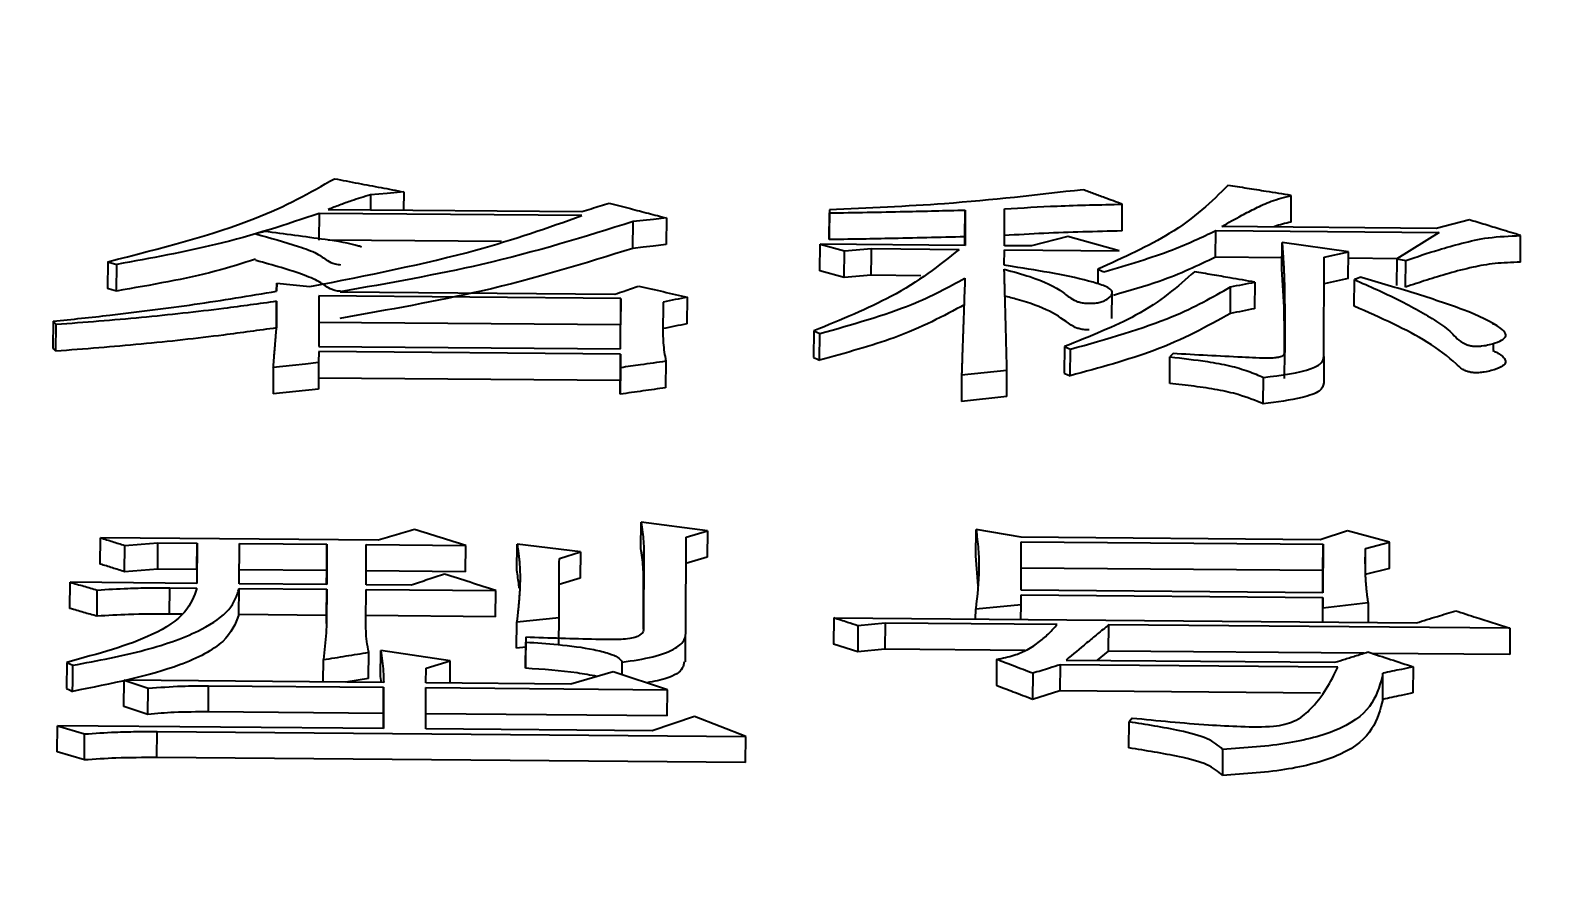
# Model space of a CAD drawing. Header units: millimetres. Extents: x 1726 to 4771, y 590 to 2743.
# Drawn here: x 2463.29 to 2468.71, y 2335.68 to 2338.73 of the extents above; entities that cross this region are included whole.
import ezdxf

# ---------------------------------------------------------------- set-up
doc = ezdxf.new("R2010")
doc.units = ezdxf.units.MM
doc.layers.add('AM_5', color=3, linetype='Continuous', lineweight=25)
doc.styles.add('SLDTEXTSTYLE1', font='txt.shx', dxfattribs={"width": 0.7, "bigfont": 'gbcbig.shx'})
doc.dimstyles.new('SLDDIMSTYLE12$0', dxfattribs={"dimtxt": 12, "dimasz": 10, "dimexe": 0, "dimexo": 0.0625, "dimgap": 0.875, "dimtad": 1, "dimdec": 1, "dimlfac": 1.8, "dimrnd": 1e-09, "dimzin": 12, "dimdsep": 46, "dimtxsty": 'SLDTEXTSTYLE1', "dimcen": 0.09, "dimdle": 8.16, "dimclrd": 3, "dimclre": 3, "dimadec": 0, "dimazin": 3, "dimtfac": 1, "dimtdec": 1, "dimtofl": 0, "dimtmove": 0, "dimatfit": 3, "dimfxl": 0, "dimfrac": 2, "dimtolj": 1, "dimlwd": 5, "dimlwe": 5, "dimarcsym": 0})

# ---------------------------------------------------------------- blocks, each defined once
blk = doc.blocks.new('*D50')
at = {"layer": 'AM_5', "color": 3, "lineweight": 5, "transparency": 16777216}
blk.add_line((2709.5179, 2483.6796), (2315.1182, 2483.6796), dxfattribs=at)
at = {"layer": 'AM_5', "color": 3, "linetype": 'Continuous', "lineweight": 5, "transparency": 16777216}
for p, q in [((2315.1182, 2473.6796), (2315.1182, 2159.8939)), ((2721.1936, 2149.8939), (2315.1182, 2149.8939))]:
    blk.add_line(p, q, dxfattribs=at)
at = {"layer": 'AM_5', "color": 3, "transparency": 16777216}
for points in [[(2313.4515, 2473.6796), (2316.7848, 2473.6796), (2315.1182, 2483.6796)], [(2313.4515, 2159.8939), (2316.7848, 2159.8939), (2315.1182, 2149.8939)]]:
    blk.add_solid(points, dxfattribs=at)
at = {"layer": 'Defpoints', "color": 0, "transparency": 16777216}
for p in [(2709.5804, 2483.6796), (2315.1182, 2149.8939), (2721.2561, 2149.8939)]:
    blk.add_point(p, dxfattribs=at)
at = {"layer": 'AM_5', "color": 0, "transparency": 16777216, "insert": (2300.5289, 2316.7867), "char_height": 12, "attachment_point": 5, "rotation": 90, "style": 'SLDTEXTSTYLE1'}
blk.add_mtext('\\A1;{\\H2.28571x;335}', dxfattribs=at)

msp = doc.modelspace()

# ---------------------------------------------------------------- linework, layer by layer
at = {"color": 7, "linetype": 'Continuous', "lineweight": 25}
for p, q in [((2464.5087, 2338.1434), (2464.5082, 2338.0894)), ((2464.6277, 2338.1538), (2464.6271, 2338.0884)), ((2464.3571, 2338.0907), (2465.2657, 2338.0831)), ((2466.1527, 2338.09), (2466.1519, 2337.9943)), ((2466.1527, 2338.09), (2466.1527, 2338.0786)), ((2466.6386, 2337.9931), (2466.6395, 2338.0888)), ((2466.6395, 2338.0888), (2466.639, 2337.9623)), ((2466.7797, 2337.9611), (2466.7801, 2338.0933)), ((2467.2012, 2338.0139), (2467.2021, 2338.1096)), ((2464.3245, 2338.0767), (2464.3236, 2337.981)), ((2465.2656, 2338.0688), (2464.3245, 2338.0767)), ((2465.4485, 2337.9516), (2465.4493, 2338.0472)), ((2465.5685, 2338.0606), (2465.5676, 2337.9649)), ((2466.1518, 2337.9829), (2466.1527, 2338.0786)), ((2468.4458, 2338.0537), (2468.3267, 2338.0232)), ((2464.9781, 2337.9756), (2464.3569, 2337.9807)), ((2466.1519, 2337.9943), (2466.1518, 2337.9829)), ((2466.6385, 2337.9623), (2466.6386, 2337.9931)), ((2467.0069, 2337.9939), (2466.877, 2337.9603)), ((2467.1906, 2337.9432), (2467.0069, 2337.9939)), ((2467.5362, 2337.9199), (2467.537, 2338.0154)), ((2467.537, 2338.0154), (2468.3375, 2338.0088)), ((2468.3267, 2338.0232), (2467.5587, 2338.0296)), ((2468.3375, 2338.0088), (2468.1857, 2337.9145)), ((2468.6287, 2337.9021), (2468.6295, 2337.9977)), ((2466.119, 2337.8711), (2466.1198, 2337.9666)), ((2466.1198, 2337.9666), (2466.2063, 2337.9426)), ((2466.639, 2337.9623), (2466.1198, 2337.9666)), ((2466.2054, 2337.8472), (2466.2063, 2337.9426)), ((2466.2063, 2337.9426), (2466.3037, 2337.9506)), ((2466.3037, 2337.9506), (2466.6173, 2337.9479)), ((2466.7794, 2337.8912), (2466.7796, 2337.9466)), ((2466.7796, 2337.9466), (2467.1906, 2337.9432)), ((2466.877, 2337.9603), (2466.7797, 2337.9611)), ((2467.774, 2337.8775), (2467.7749, 2337.9731)), ((2468.0127, 2337.9392), (2467.7749, 2337.9731)), ((2467.9261, 2337.9196), (2468.0127, 2337.9392)), ((2468.0119, 2337.8437), (2468.0127, 2337.9392)), ((2463.5667, 2337.9033), (2463.5658, 2337.8079)), ((2463.5982, 2337.7988), (2463.599, 2337.8942)), ((2467.1146, 2337.8767), (2467.1141, 2337.8244)), ((2467.7744, 2337.9179), (2467.5362, 2337.9199)), ((2467.9248, 2337.5644), (2467.9261, 2337.9196)), ((2468.1857, 2337.9144), (2468.0125, 2337.9159)), ((2468.1857, 2337.9145), (2468.1849, 2337.819)), ((2468.1857, 2337.9145), (2468.2182, 2337.9084)), ((2468.2173, 2337.8129), (2468.2182, 2337.9084)), ((2464.1722, 2337.8274), (2464.1719, 2337.7977)), ((2464.1721, 2337.7977), (2464.1722, 2337.8274)), ((2466.2054, 2337.8472), (2466.119, 2337.8711)), ((2466.3028, 2337.8551), (2466.2054, 2337.8472)), ((2466.4809, 2337.8536), (2466.3028, 2337.8551)), ((2467.677, 2337.8307), (2467.6762, 2337.7354)), ((2468.0119, 2337.8437), (2467.9253, 2337.8241)), ((2468.0331, 2337.7442), (2468.034, 2337.8395)), ((2464.3235, 2337.7816), (2464.3228, 2337.6006)), ((2465.4052, 2337.7726), (2464.3235, 2337.7816)), ((2464.3992, 2337.7958), (2465.3836, 2337.7876)), ((2465.4052, 2337.7726), (2465.4043, 2337.6773)), ((2465.4045, 2337.5915), (2465.4052, 2337.7726)), ((2465.6432, 2337.7765), (2465.6423, 2337.6813)), ((2467.1648, 2337.7009), (2467.1656, 2337.7974)), ((2467.5895, 2337.7184), (2467.5904, 2337.8137)), ((2464.172, 2337.7619), (2464.1711, 2337.6667)), ((2464.1716, 2337.6657), (2464.172, 2337.7619)), ((2465.5566, 2337.7594), (2465.5561, 2337.645)), ((2463.3712, 2337.6905), (2463.3704, 2337.5954)), ((2463.3712, 2337.6905), (2463.382, 2337.6783)), ((2463.3811, 2337.5832), (2463.382, 2337.6783)), ((2464.1711, 2337.6595), (2464.1711, 2337.6667)), ((2465.4043, 2337.6773), (2464.3226, 2337.6863)), ((2465.404, 2337.5916), (2465.4043, 2337.6773)), ((2466.097, 2337.6557), (2466.0962, 2337.5606)), ((2468.5328, 2337.6773), (2468.5329, 2337.682)), ((2464.3228, 2337.6006), (2465.4045, 2337.5915)), ((2466.1177, 2337.5513), (2466.1186, 2337.6464)), ((2468.532, 2337.5857), (2468.5323, 2337.6119)), ((2464.3227, 2337.5822), (2464.3226, 2337.5424)), ((2465.4044, 2337.5732), (2464.3227, 2337.5822)), ((2465.4044, 2337.5732), (2465.4036, 2337.4782)), ((2465.4042, 2337.5241), (2465.4044, 2337.5732)), ((2465.5666, 2337.5473), (2465.5657, 2337.4524)), ((2466.9946, 2337.5996), (2466.9938, 2337.5046)), ((2467.0154, 2337.4953), (2467.0162, 2337.5903)), ((2467.384, 2337.575), (2467.3731, 2337.5629)), ((2467.7834, 2337.4858), (2467.7842, 2337.5809)), ((2467.9248, 2337.5644), (2467.924, 2337.4694)), ((2464.1602, 2337.5252), (2464.1594, 2337.4303)), ((2464.3226, 2337.5424), (2464.3217, 2337.4474)), ((2465.4042, 2337.5241), (2465.4034, 2337.4292)), ((2466.6265, 2337.4985), (2466.6256, 2337.4036)), ((2466.6265, 2337.4985), (2466.7888, 2337.5156)), ((2466.788, 2337.4207), (2466.7888, 2337.5156)), ((2465.4036, 2337.4782), (2464.3221, 2337.4872)), ((2465.4034, 2337.4292), (2465.4036, 2337.4782)), ((2467.7073, 2337.3946), (2467.7082, 2337.4895)), ((2466.788, 2337.4207), (2466.6256, 2337.4036)), ((2465.4768, 2336.8771), (2465.4777, 2336.9713)), ((2465.7155, 2336.9397), (2465.4777, 2336.9713)), ((2463.5403, 2336.8208), (2463.5411, 2336.9149)), ((2464.5363, 2336.9066), (2463.5411, 2336.9149)), ((2463.7458, 2336.8025), (2463.7466, 2336.8966)), ((2463.7466, 2336.8966), (2463.8872, 2336.8955)), ((2463.8864, 2336.8014), (2463.8872, 2336.8955)), ((2463.8872, 2336.8955), (2463.8866, 2336.7518)), ((2465.6383, 2336.5812), (2465.6397, 2336.9172)), ((2465.6397, 2336.9172), (2465.7155, 2336.9397)), ((2465.7155, 2336.9397), (2465.7147, 2336.8455)), ((2466.6775, 2336.8506), (2466.6783, 2336.9448)), ((2466.8404, 2336.9171), (2466.6783, 2336.9448)), ((2466.8396, 2336.7272), (2466.8404, 2336.9006)), ((2467.9113, 2336.9082), (2466.8404, 2336.9171)), ((2466.8404, 2336.9006), (2467.9221, 2336.8916)), ((2468.0088, 2336.9403), (2467.9113, 2336.9082)), ((2468.1601, 2336.8995), (2468.0088, 2336.9403)), ((2468.0734, 2336.8771), (2468.1601, 2336.8995)), ((2468.1592, 2336.8054), (2468.1601, 2336.8995)), ((2463.6267, 2336.7936), (2463.6276, 2336.8877)), ((2464.038, 2336.7506), (2464.0387, 2336.8942)), ((2464.0387, 2336.8942), (2464.3523, 2336.8916)), ((2464.3515, 2336.7975), (2464.3523, 2336.8916)), ((2464.3523, 2336.8916), (2464.3517, 2336.748)), ((2464.4923, 2336.7468), (2464.493, 2336.8904)), ((2464.493, 2336.8904), (2464.8499, 2336.8874)), ((2464.8491, 2336.7933), (2464.8499, 2336.8874)), ((2465.033, 2336.7984), (2465.0338, 2336.8925)), ((2465.2609, 2336.8641), (2465.0338, 2336.8925)), ((2465.1851, 2336.8414), (2465.2609, 2336.8641)), ((2465.2609, 2336.8641), (2465.26, 2336.77)), ((2465.4881, 2336.8688), (2465.4869, 2336.5893)), ((2465.4872, 2336.7748), (2465.4881, 2336.8688)), ((2465.7147, 2336.8455), (2465.6389, 2336.8231)), ((2466.6855, 2336.7428), (2466.6775, 2336.8506)), ((2467.9212, 2336.7975), (2467.9221, 2336.8916)), ((2467.9221, 2336.8916), (2467.9213, 2336.7182)), ((2463.7458, 2336.8025), (2463.6267, 2336.7936)), ((2463.8864, 2336.8014), (2463.7458, 2336.8025)), ((2464.3515, 2336.7975), (2464.0378, 2336.8001)), ((2464.3513, 2336.748), (2464.3515, 2336.7975)), ((2464.8491, 2336.7933), (2464.4921, 2336.7963)), ((2467.9212, 2336.7975), (2466.8395, 2336.8065)), ((2467.9209, 2336.7182), (2467.9212, 2336.7975)), ((2468.1592, 2336.8054), (2468.0726, 2336.783)), ((2463.4315, 2336.6617), (2463.4323, 2336.7556)), ((2463.8866, 2336.7518), (2463.4323, 2336.7556)), ((2463.7883, 2336.6419), (2463.7892, 2336.7358)), ((2463.7892, 2336.7358), (2463.8865, 2336.735)), ((2464.0371, 2336.6399), (2464.0379, 2336.7337)), ((2464.0379, 2336.7337), (2464.3517, 2336.7311)), ((2464.3517, 2336.748), (2464.038, 2336.7506)), ((2464.6546, 2336.7454), (2464.4923, 2336.7468)), ((2465.26, 2336.77), (2465.1842, 2336.7474)), ((2465.4864, 2336.5883), (2465.4872, 2336.7748)), ((2463.5287, 2336.634), (2463.5295, 2336.7279)), ((2464.3508, 2336.6372), (2464.3517, 2336.7311)), ((2464.3517, 2336.7311), (2464.3512, 2336.6192)), ((2464.4918, 2336.6181), (2464.4923, 2336.7299)), ((2464.4923, 2336.7299), (2464.9574, 2336.7261)), ((2464.9566, 2336.6322), (2464.9574, 2336.7261)), ((2466.8394, 2336.6766), (2466.8395, 2336.7104)), ((2466.8395, 2336.7104), (2467.9212, 2336.7014)), ((2467.9213, 2336.7182), (2466.8396, 2336.7272)), ((2467.9205, 2336.6133), (2467.9212, 2336.7014)), ((2467.9212, 2336.7014), (2467.9211, 2336.6642)), ((2467.9211, 2336.6642), (2468.0834, 2336.6831)), ((2468.0834, 2336.6831), (2468.0828, 2336.612)), ((2463.8319, 2336.6416), (2463.7883, 2336.6419)), ((2464.3508, 2336.6372), (2464.0371, 2336.6399)), ((2464.3507, 2336.6086), (2464.3508, 2336.6372)), ((2464.9566, 2336.6322), (2464.4914, 2336.6361)), ((2465.0326, 2336.6136), (2465.1841, 2336.6293)), ((2465.1833, 2336.5356), (2465.1841, 2336.6293)), ((2466.1685, 2336.6279), (2466.1677, 2336.5342)), ((2466.1685, 2336.6279), (2468.2562, 2336.6105)), ((2466.6767, 2336.6237), (2466.6771, 2336.661)), ((2466.6771, 2336.661), (2466.8394, 2336.6766)), ((2466.8389, 2336.6223), (2466.8394, 2336.6766)), ((2467.9206, 2336.6133), (2467.9211, 2336.6642)), ((2465.0318, 2336.5198), (2465.0326, 2336.6136)), ((2466.2549, 2336.6), (2466.2541, 2336.5062)), ((2466.3523, 2336.6094), (2466.2549, 2336.6)), ((2466.3523, 2336.6094), (2466.3515, 2336.5156)), ((2466.9689, 2336.6042), (2466.3523, 2336.6094)), ((2467.1528, 2336.6027), (2467.1519, 2336.509)), ((2468.5914, 2336.5907), (2467.1528, 2336.6027)), ((2468.5914, 2336.5907), (2468.5906, 2336.497)), ((2465.0645, 2336.5232), (2465.0318, 2336.5198)), ((2465.0639, 2336.4478), (2465.0648, 2336.5414)), ((2465.0648, 2336.5586), (2465.064, 2336.4649)), ((2465.0648, 2336.5586), (2465.0648, 2336.5414)), ((2465.6367, 2336.4706), (2465.6375, 2336.5642)), ((2466.2541, 2336.5062), (2466.1677, 2336.5342)), ((2463.4202, 2336.4689), (2463.4194, 2336.3754)), ((2463.4202, 2336.4689), (2463.4418, 2336.4583)), ((2464.339, 2336.3987), (2464.3397, 2336.4786)), ((2464.5013, 2336.4112), (2464.5021, 2336.5048)), ((2464.5446, 2336.4178), (2464.5454, 2336.5114)), ((2464.794, 2336.4748), (2464.5454, 2336.5114)), ((2464.7074, 2336.4478), (2464.794, 2336.4748)), ((2464.7933, 2336.3949), (2464.794, 2336.4748)), ((2465.4102, 2336.4246), (2465.4106, 2336.4696)), ((2466.3515, 2336.5156), (2466.2541, 2336.5062)), ((2466.8546, 2336.5114), (2466.3515, 2336.5156)), ((2466.752, 2336.4792), (2466.7511, 2336.3856)), ((2467.0008, 2336.4771), (2467.9635, 2336.4691)), ((2467.1519, 2336.509), (2467.1122, 2336.4762)), ((2468.0676, 2336.5013), (2467.1519, 2336.509)), ((2468.5906, 2336.497), (2468.0976, 2336.5011)), ((2464.5013, 2336.4112), (2464.4196, 2336.3981)), ((2464.5476, 2336.397), (2464.5446, 2336.4178)), ((2464.7071, 2336.3957), (2464.7074, 2336.4478)), ((2465.378, 2336.4353), (2465.2264, 2336.3913)), ((2465.5724, 2336.371), (2465.378, 2336.4353)), ((2466.8816, 2336.4297), (2466.8807, 2336.3361)), ((2466.9791, 2336.46), (2466.9782, 2336.3665)), ((2467.9742, 2336.4517), (2466.9791, 2336.46)), ((2468.1355, 2336.3361), (2468.1364, 2336.4296)), ((2468.2447, 2336.4529), (2468.2438, 2336.3594)), ((2463.6246, 2336.3112), (2463.6255, 2336.4047)), ((2463.6255, 2336.4047), (2463.7119, 2336.376)), ((2464.5557, 2336.3969), (2463.6255, 2336.4047)), ((2463.711, 2336.2826), (2463.7119, 2336.376)), ((2463.9274, 2336.2913), (2463.9282, 2336.3847)), ((2463.9282, 2336.3847), (2464.5556, 2336.3795)), ((2464.5548, 2336.2861), (2464.5556, 2336.3795)), ((2464.5556, 2336.3795), (2464.555, 2336.2319)), ((2464.7064, 2336.2306), (2464.7071, 2336.3782)), ((2465.2264, 2336.3913), (2464.7071, 2336.3957)), ((2464.7071, 2336.3782), (2465.5724, 2336.371)), ((2465.5716, 2336.2776), (2465.5724, 2336.371)), ((2466.9782, 2336.3665), (2466.8807, 2336.3361)), ((2467.9129, 2336.3587), (2466.9782, 2336.3665)), ((2463.711, 2336.2826), (2463.6246, 2336.3112)), ((2464.5548, 2336.2861), (2463.9274, 2336.2913)), ((2464.5546, 2336.2319), (2464.5548, 2336.2861)), ((2465.5716, 2336.2776), (2464.7062, 2336.2848)), ((2465.6693, 2336.2755), (2465.5177, 2336.2238)), ((2465.8529, 2336.2033), (2465.6693, 2336.2755)), ((2467.2261, 2336.1622), (2467.2269, 2336.2555)), ((2467.2378, 2336.2695), (2467.2269, 2336.2555)), ((2463.3859, 2336.1484), (2463.3867, 2336.2416)), ((2463.3867, 2336.2416), (2463.484, 2336.2125)), ((2464.555, 2336.2319), (2463.3867, 2336.2416)), ((2463.4831, 2336.1193), (2463.484, 2336.2125)), ((2463.7428, 2336.1277), (2463.7436, 2336.2209)), ((2463.7436, 2336.2209), (2465.8529, 2336.2033)), ((2465.5177, 2336.2238), (2464.7064, 2336.2306)), ((2465.8521, 2336.1101), (2465.8529, 2336.2033)), ((2463.4831, 2336.1193), (2463.3859, 2336.1484)), ((2467.5618, 2336.1572), (2467.561, 2336.064)), ((2465.8521, 2336.1101), (2463.7428, 2336.1277))]:
    msp.add_line(p, q, dxfattribs=at)
at = {"color": 7, "linetype": 'Continuous', "lineweight": 25, "flags": 128}
for points in [[(2464.6277, 2338.1538), (2464.5682, 2338.1486), (2464.5087, 2338.1434)], [(2465.5685, 2338.0606), (2465.5222, 2338.0554), (2465.4858, 2338.0513), (2465.4494, 2338.0472)], [(2464.1296, 2338.0122), (2464.1213, 2338.01), (2464.1092, 2338.0069), (2464.1035, 2338.0054)], [(2465.5676, 2337.9649), (2465.5214, 2337.9598), (2465.485, 2337.9557), (2465.4486, 2337.9516)], [(2466.3028, 2337.8551), (2466.303, 2337.8789), (2466.3032, 2337.9028), (2466.3034, 2337.9267), (2466.3037, 2337.9506)], [(2463.5667, 2337.9033), (2463.5749, 2337.901), (2463.587, 2337.8976), (2463.599, 2337.8942)], [(2467.1146, 2337.8766), (2467.1201, 2337.8744), (2467.1282, 2337.871), (2467.1362, 2337.8677)], [(2464.1722, 2337.8274), (2464.2316, 2337.821), (2464.291, 2337.8146)], [(2468.0556, 2337.8482), (2468.0448, 2337.8439), (2468.034, 2337.8396)], [(2463.5982, 2337.7988), (2463.59, 2337.8011), (2463.5818, 2337.8034), (2463.5659, 2337.8079)], [(2466.097, 2337.6557), (2466.1078, 2337.6511), (2466.1186, 2337.6464)], [(2466.0962, 2337.5606), (2466.1017, 2337.5582), (2466.1072, 2337.5559), (2466.1177, 2337.5513)], [(2466.9946, 2337.5996), (2467.0001, 2337.5973), (2467.0082, 2337.5938), (2467.0162, 2337.5903)], [(2467.3723, 2337.4679), (2467.3726, 2337.5065), (2467.3729, 2337.5347), (2467.3731, 2337.5629)], [(2464.3226, 2337.5424), (2464.2755, 2337.5374), (2464.2285, 2337.5324), (2464.1602, 2337.5252)], [(2466.9938, 2337.5046), (2466.9993, 2337.5022), (2467.0048, 2337.4999), (2467.0154, 2337.4953)], [(2464.3217, 2337.4474), (2464.2406, 2337.4389), (2464.1594, 2337.4303)], [(2463.6276, 2336.8877), (2463.6871, 2336.8922), (2463.7466, 2336.8966)], [(2463.441, 2336.3648), (2463.4413, 2336.3995), (2463.4415, 2336.4289), (2463.4418, 2336.4583)], [(2463.4194, 2336.3754), (2463.4302, 2336.3701), (2463.441, 2336.3648)]]:
    msp.add_lwpolyline(points, dxfattribs=at)
at = {"color": 7, "linetype": 'Continuous', "lineweight": 25}
for points, knots in [([(2463.5667, 2337.9033), (2463.7564, 2337.9519), (2464.0919, 2338.0379), (2464.292, 2338.1516), (2464.379, 2338.201)], [0, 0, 0, 0, 0.565519, 1, 1, 1, 1]), ([(2464.379, 2338.201), (2464.4075, 2338.1956), (2464.4632, 2338.185), (2464.5461, 2338.1693), (2464.6005, 2338.159), (2464.6277, 2338.1538)], [0, 0, 0, 0, 0.343461, 0.671731, 1, 1, 1, 1]), ([(2464.5087, 2338.1434), (2464.4853, 2338.1363), (2464.4465, 2338.1245), (2464.3974, 2338.1065), (2464.3705, 2338.0959), (2464.3571, 2338.0907)], [0, 0, 0, 0, 0.429081, 0.714347, 1, 1, 1, 1]), ([(2467.0616, 2338.1617), (2466.8984, 2338.1429), (2466.6054, 2338.109), (2466.2917, 2338.0958), (2466.1527, 2338.09)], [0, 0, 0, 0, 0.557097, 1, 1, 1, 1]), ([(2467.2021, 2338.1096), (2467.1811, 2338.1174), (2467.1472, 2338.13), (2467.1004, 2338.1474), (2467.0745, 2338.1569), (2467.0616, 2338.1617)], [0, 0, 0, 0, 0.447799, 0.7239, 1, 1, 1, 1]), ([(2467.5809, 2338.1771), (2467.5212, 2338.1183), (2467.414, 2338.0128), (2467.2065, 2337.9185), (2467.1146, 2337.8766)], [0, 0, 0, 0, 0.556899, 1, 1, 1, 1]), ([(2467.8079, 2338.1414), (2467.7781, 2338.1461), (2467.7253, 2338.1544), (2467.6496, 2338.1663), (2467.6038, 2338.1735), (2467.5809, 2338.1771)], [0, 0, 0, 0, 0.394861, 0.69743, 1, 1, 1, 1]), ([(2465.2657, 2338.0831), (2465.277, 2338.0866), (2465.2989, 2338.0935), (2465.3314, 2338.1037), (2465.3525, 2338.1103), (2465.3631, 2338.1136)], [0, 0, 0, 0, 0.347839, 0.673919, 1, 1, 1, 1]), ([(2465.3631, 2338.1136), (2465.3887, 2338.107), (2465.4357, 2338.0949), (2465.5041, 2338.0772), (2465.547, 2338.0661), (2465.5685, 2338.0606)], [0, 0, 0, 0, 0.373043, 0.686521, 1, 1, 1, 1]), ([(2466.1527, 2338.0786), (2466.243, 2338.08), (2466.4055, 2338.0827), (2466.5675, 2338.0869), (2466.6395, 2338.0888)], [0, 0, 0, 0, 0.555754, 1, 1, 1, 1]), ([(2466.7801, 2338.0933), (2466.8427, 2338.0969), (2466.9819, 2338.105), (2467.1239, 2338.108), (2467.2021, 2338.1096)], [0, 0, 0, 0, 0.449849, 1, 1, 1, 1]), ([(2467.5587, 2338.0296), (2467.5822, 2338.0432), (2467.6209, 2338.0656), (2467.6805, 2338.0957), (2467.7323, 2338.1213), (2467.7826, 2338.1347), (2467.8079, 2338.1414)], [0, 0, 0, 0, 0.337761, 0.556951, 0.777135, 1, 1, 1, 1]), ([(2467.8071, 2338.0456), (2467.8072, 2338.0537), (2467.8073, 2338.0698), (2467.8076, 2338.1017), (2467.8078, 2338.1256), (2467.8079, 2338.1414)], [0, 0, 0, 0, 0.2525, 0.505, 1, 1, 1, 1]), ([(2464.3245, 2338.0767), (2464.207, 2338.0373), (2463.9954, 2337.9664), (2463.721, 2337.9164), (2463.599, 2337.8942)], [0, 0, 0, 0, 0.555264, 1, 1, 1, 1]), ([(2464.291, 2337.8146), (2464.4982, 2337.8553), (2464.865, 2337.9275), (2465.1441, 2338.026), (2465.2656, 2338.0688)], [0, 0, 0, 0, 0.564995, 1, 1, 1, 1]), ([(2465.4494, 2338.0472), (2465.2764, 2337.9932), (2464.965, 2337.896), (2464.5733, 2337.8267), (2464.3992, 2337.7959)], [0, 0, 0, 0, 0.555354, 1, 1, 1, 1]), ([(2467.8071, 2338.0456), (2467.7859, 2338.0409), (2467.7627, 2338.0356), (2467.7462, 2338.0287), (2467.7448, 2338.0281)], [0, 0, 0, 0, 0.9124714, 1, 1, 1, 1]), ([(2468.6295, 2337.9977), (2468.6059, 2338.0049), (2468.5635, 2338.0179), (2468.5022, 2338.0366), (2468.4646, 2338.048), (2468.4458, 2338.0537)], [0, 0, 0, 0, 0.386102, 0.693051, 1, 1, 1, 1]), ([(2464.097, 2338.0037), (2464.149, 2337.9891), (2464.2268, 2337.9672), (2464.3189, 2337.9352), (2464.3455, 2337.9116), (2464.3725, 2337.8981), (2464.3912, 2337.8938), (2464.3983, 2337.8933), (2464.4015, 2337.893)], [0, 0, 0, 0, 0.442566, 0.663561, 0.857683, 0.955206, 0.979785, 1, 1, 1, 1]), ([(2464.4766, 2337.9561), (2464.4731, 2337.9573), (2464.4389, 2337.9695), (2464.316, 2337.9875), (2464.2013, 2338.0027), (2464.1296, 2338.0122)], [0, 0, 0, 0, 0.0414954, 0.4006166, 1, 1, 1, 1]), ([(2466.6386, 2337.9931), (2466.5472, 2337.9908), (2466.3852, 2337.9867), (2466.2227, 2337.984), (2466.1518, 2337.9829)], [0, 0, 0, 0, 0.564211, 1, 1, 1, 1]), ([(2467.2012, 2338.0139), (2467.1076, 2338.0117), (2466.9657, 2338.0084), (2466.8266, 2338.0003), (2466.7793, 2337.9976)], [0, 0, 0, 0, 0.659861, 1, 1, 1, 1]), ([(2467.1362, 2337.8677), (2467.2224, 2337.893), (2467.3754, 2337.9381), (2467.4879, 2337.9919), (2467.537, 2338.0154)], [0, 0, 0, 0, 0.563218, 1, 1, 1, 1]), ([(2468.2182, 2337.9084), (2468.2569, 2337.9214), (2468.3209, 2337.943), (2468.4183, 2337.9702), (2468.5106, 2337.9924), (2468.5896, 2337.9959), (2468.6295, 2337.9977)], [0, 0, 0, 0, 0.335019, 0.553277, 0.774167, 1, 1, 1, 1]), ([(2465.4485, 2337.9516), (2465.2756, 2337.8977), (2464.9641, 2337.8006), (2464.5725, 2337.7314), (2464.3983, 2337.7006)], [0, 0, 0, 0, 0.555295, 1, 1, 1, 1]), ([(2466.6173, 2337.9479), (2466.5453, 2337.8903), (2466.4159, 2337.7867), (2466.195, 2337.6959), (2466.097, 2337.6557)], [0, 0, 0, 0, 0.55626, 1, 1, 1, 1]), ([(2467.7749, 2337.9731), (2467.775, 2337.9708), (2467.7754, 2337.9662), (2467.7759, 2337.9593), (2467.7763, 2337.9525), (2467.7768, 2337.9456), (2467.7773, 2337.9387), (2467.7777, 2337.9329), (2467.778, 2337.9272), (2467.7784, 2337.9214), (2467.7789, 2337.9145), (2467.7794, 2337.9053), (2467.7801, 2337.8937), (2467.7809, 2337.8798), (2467.7814, 2337.8682), (2467.7819, 2337.8566), (2467.7824, 2337.845), (2467.7828, 2337.831), (2467.7831, 2337.8193), (2467.7833, 2337.8076), (2467.7835, 2337.7959), (2467.7837, 2337.7818), (2467.7839, 2337.7701), (2467.784, 2337.7583), (2467.7841, 2337.7465), (2467.7843, 2337.7276), (2467.7844, 2337.7039), (2467.7844, 2337.6825), (2467.7844, 2337.6694), (2467.7844, 2337.6635), (2467.7844, 2337.6575), (2467.7844, 2337.6515), (2467.7844, 2337.6455), (2467.7844, 2337.6396), (2467.7844, 2337.6324), (2467.7844, 2337.6264), (2467.7843, 2337.6222), (2467.7843, 2337.6192), (2467.7843, 2337.6162), (2467.7843, 2337.6132), (2467.7843, 2337.6102), (2467.7843, 2337.6072), (2467.7843, 2337.6036), (2467.7843, 2337.6006), (2467.7843, 2337.5976), (2467.7843, 2337.5946), (2467.7843, 2337.591), (2467.7843, 2337.5879), (2467.7842, 2337.5846), (2467.7842, 2337.5824), (2467.7842, 2337.5809)], [0, 0, 0, 0, 0.01797, 0.035941, 0.053911, 0.071882, 0.089852, 0.107823, 0.116808, 0.134779, 0.152749, 0.17072, 0.20666, 0.242601, 0.278542, 0.296513, 0.332454, 0.368395, 0.404336, 0.422306, 0.458247, 0.494188, 0.530129, 0.5481, 0.584041, 0.619982, 0.691863, 0.763745, 0.781716, 0.790701, 0.808672, 0.826642, 0.835627, 0.853598, 0.871568, 0.889539, 0.898524, 0.903017, 0.912002, 0.920987, 0.92548, 0.934465, 0.94345, 0.952435, 0.956928, 0.965913, 0.974898, 0.983884, 0.988376, 1, 1, 1, 1]), ([(2464.0962, 2337.9128), (2464.0496, 2337.8979), (2463.9066, 2337.8522), (2463.7223, 2337.8203), (2463.5982, 2337.7988)], [0, 0, 0, 0, 0.326536, 1, 1, 1, 1]), ([(2464.4011, 2337.7978), (2464.3993, 2337.7978), (2464.3935, 2337.7979), (2464.3823, 2337.8001), (2464.3544, 2337.8091), (2464.3322, 2337.8306), (2464.2698, 2337.8569), (2464.1894, 2337.883), (2464.1286, 2337.8999), (2464.097, 2337.908), (2464.0962, 2337.9082)], [0, 0, 0, 0, 0.01131, 0.035844, 0.079096, 0.262424, 0.486537, 0.742232, 0.993805, 1, 1, 1, 1]), ([(2466.7888, 2337.5156), (2466.7878, 2337.5561), (2466.7865, 2337.6067), (2466.785, 2337.6665), (2466.7844, 2337.6914), (2466.7838, 2337.7162), (2466.7832, 2337.736), (2466.7826, 2337.7606), (2466.782, 2337.7803), (2466.7815, 2337.7999), (2466.7811, 2337.8145), (2466.7807, 2337.8267), (2466.7804, 2337.8389), (2466.7801, 2337.8486), (2466.7798, 2337.8584), (2466.7796, 2337.8668), (2466.7794, 2337.8729), (2466.7793, 2337.8765)], [0, 0, 0, 0, 0.329938, 0.412422, 0.494907, 0.536149, 0.618633, 0.659875, 0.74236, 0.783602, 0.824844, 0.866086, 0.886707, 0.927949, 0.94857, 0.969192, 1, 1, 1, 1]), ([(2466.7794, 2337.8765), (2466.8109, 2337.8681), (2466.8977, 2337.8448), (2466.9801, 2337.8058), (2467.0154, 2337.7727), (2467.0413, 2337.7606), (2467.0574, 2337.7567), (2467.0755, 2337.7549), (2467.0952, 2337.7549), (2467.1147, 2337.7567), (2467.1339, 2337.7614), (2467.1544, 2337.7723), (2467.1681, 2337.7865), (2467.1649, 2337.8023), (2467.1418, 2337.8167), (2467.0352, 2337.8506), (2466.9003, 2337.8722), (2466.7891, 2337.8896), (2466.7794, 2337.8912)], [0, 0, 0, 0, 0.104817, 0.288489, 0.371154, 0.389962, 0.405383, 0.420813, 0.436756, 0.454227, 0.471615, 0.498268, 0.557765, 0.592477, 0.62706, 0.687172, 0.972715, 1, 1, 1, 1]), ([(2467.5362, 2337.9199), (2467.4734, 2337.8899), (2467.3696, 2337.8403), (2467.2275, 2337.7994), (2467.1713, 2337.7833)], [0, 0, 0, 0, 0.604909, 1, 1, 1, 1]), ([(2467.7834, 2337.5769), (2467.7834, 2337.5932), (2467.7834, 2337.6416), (2467.7829, 2337.7426), (2467.7775, 2337.8255), (2467.774, 2337.8775)], [0, 0, 0, 0, 0.159384, 0.472472, 1, 1, 1, 1]), ([(2468.6287, 2337.9021), (2468.5976, 2337.9011), (2468.536, 2337.8991), (2468.4507, 2337.8832), (2468.3718, 2337.8624), (2468.2923, 2337.8382), (2468.2423, 2337.8213), (2468.2173, 2337.8129)], [0, 0, 0, 0, 0.175416, 0.347585, 0.56656, 0.783731, 1, 1, 1, 1]), ([(2466.1186, 2337.6464), (2466.2358, 2337.6796), (2466.4434, 2337.7383), (2466.5793, 2337.8128), (2466.6386, 2337.8453)], [0, 0, 0, 0, 0.56439, 1, 1, 1, 1]), ([(2466.6386, 2337.8453), (2466.6373, 2337.8106), (2466.6359, 2337.7716), (2466.6342, 2337.7234), (2466.6334, 2337.7014), (2466.6325, 2337.6749), (2466.6316, 2337.6484), (2466.6307, 2337.6217), (2466.6297, 2337.595), (2466.629, 2337.5726), (2466.6285, 2337.5569), (2466.6281, 2337.5457), (2466.6277, 2337.5344), (2466.6273, 2337.5232), (2466.627, 2337.5142), (2466.6267, 2337.5067), (2466.6266, 2337.5015), (2466.6265, 2337.4985)], [0, 0, 0, 0, 0.305862, 0.344095, 0.42056, 0.497026, 0.573491, 0.649956, 0.726422, 0.802887, 0.84112, 0.860236, 0.898469, 0.936701, 0.955818, 0.974934, 1, 1, 1, 1]), ([(2467.4607, 2337.8679), (2467.4005, 2337.8144), (2467.2919, 2337.718), (2467.0861, 2337.6361), (2466.9946, 2337.5996)], [0, 0, 0, 0, 0.555457, 1, 1, 1, 1]), ([(2467.677, 2337.8307), (2467.6474, 2337.8358), (2467.5966, 2337.8446), (2467.5245, 2337.8569), (2467.482, 2337.8642), (2467.4608, 2337.8679)], [0, 0, 0, 0, 0.410172, 0.705086, 1, 1, 1, 1]), ([(2467.5904, 2337.8137), (2467.6048, 2337.8166), (2467.6337, 2337.8222), (2467.6626, 2337.8279), (2467.677, 2337.8307)], [0, 0, 0, 0, 0.499999, 1, 1, 1, 1]), ([(2468.034, 2337.8396), (2468.0883, 2337.8158), (2468.197, 2337.7683), (2468.3095, 2337.7036), (2468.3871, 2337.6503), (2468.4062, 2337.6184), (2468.4436, 2337.6042), (2468.4572, 2337.6014), (2468.4737, 2337.6008), (2468.4948, 2337.6023), (2468.525, 2337.608), (2468.5547, 2337.6181), (2468.5759, 2337.6315), (2468.5784, 2337.6476), (2468.5389, 2337.6836), (2468.4274, 2337.7334), (2468.2484, 2337.7912), (2468.1224, 2337.829), (2468.057, 2337.8478), (2468.0556, 2337.8482)], [0, 0, 0, 0, 0.146382, 0.292955, 0.366204, 0.439427, 0.447746, 0.45616, 0.463429, 0.472823, 0.489455, 0.518149, 0.540935, 0.563855, 0.597101, 0.728178, 0.861562, 0.99717, 1, 1, 1, 1]), ([(2463.3712, 2337.6905), (2463.4391, 2337.6976), (2463.611, 2337.7157), (2463.8813, 2337.7499), (2464.075, 2337.7818), (2464.1721, 2337.7977)], [0, 0, 0, 0, 0.245289, 0.621469, 1, 1, 1, 1]), ([(2465.3836, 2337.7876), (2465.3948, 2337.7914), (2465.4148, 2337.7981), (2465.4437, 2337.8077), (2465.4614, 2337.8137), (2465.4702, 2337.8166)], [0, 0, 0, 0, 0.38646, 0.693229, 1, 1, 1, 1]), ([(2465.4702, 2337.8166), (2465.4991, 2337.8099), (2465.5567, 2337.7966), (2465.6143, 2337.7832), (2465.6432, 2337.7765)], [0, 0, 0, 0, 0.499999, 1, 1, 1, 1]), ([(2465.6432, 2337.7765), (2465.6287, 2337.7737), (2465.5999, 2337.768), (2465.571, 2337.7622), (2465.5566, 2337.7594)], [0, 0, 0, 0, 0.5, 1, 1, 1, 1]), ([(2467.0832, 2337.66), (2467.08, 2337.66), (2467.0698, 2337.6599), (2467.0538, 2337.6619), (2467.0334, 2337.6675), (2466.9994, 2337.6901), (2466.95, 2337.7277), (2466.8568, 2337.7611), (2466.7946, 2337.777), (2466.7785, 2337.7811)], [0, 0, 0, 0, 0.018855, 0.059808, 0.096716, 0.176467, 0.525445, 0.877822, 1, 1, 1, 1]), ([(2467.0162, 2337.5903), (2467.1469, 2337.6274), (2467.3784, 2337.6932), (2467.5261, 2337.7772), (2467.5904, 2337.8137)], [0, 0, 0, 0, 0.5642623, 1, 1, 1, 1]), ([(2464.172, 2337.7619), (2464.1093, 2337.7532), (2463.9515, 2337.7311), (2463.6883, 2337.7022), (2463.4843, 2337.6863), (2463.382, 2337.6783)], [0, 0, 0, 0, 0.2475218, 0.622512, 1, 1, 1, 1]), ([(2466.6377, 2337.75), (2466.5606, 2337.7087), (2466.4217, 2337.6345), (2466.2114, 2337.5769), (2466.1177, 2337.5513)], [0, 0, 0, 0, 0.554907, 1, 1, 1, 1]), ([(2467.5895, 2337.7184), (2467.5061, 2337.6719), (2467.3558, 2337.588), (2467.1202, 2337.5238), (2467.0154, 2337.4953)], [0, 0, 0, 0, 0.55488, 1, 1, 1, 1]), ([(2467.6762, 2337.7354), (2467.6617, 2337.7326), (2467.6329, 2337.7269), (2467.604, 2337.7212), (2467.5896, 2337.7184)], [0, 0, 0, 0, 0.500001, 1, 1, 1, 1]), ([(2468.5297, 2337.5858), (2468.5342, 2337.5837), (2468.5553, 2337.5742), (2468.5737, 2337.5586), (2468.5776, 2337.5402), (2468.5605, 2337.5259), (2468.5322, 2337.5152), (2468.5025, 2337.5086), (2468.4817, 2337.5061), (2468.465, 2337.5058), (2468.4507, 2337.5073), (2468.4353, 2337.5114), (2468.4153, 2337.5216), (2468.3784, 2337.558), (2468.3039, 2337.6139), (2468.1752, 2337.6821), (2468.0806, 2337.7234), (2468.0331, 2337.7442)], [0, 0, 0, 0, 0.019717, 0.091924, 0.128259, 0.164809, 0.212134, 0.237681, 0.255572, 0.267017, 0.278572, 0.291512, 0.315588, 0.371255, 0.593249, 0.79591, 1, 1, 1, 1]), ([(2464.1711, 2337.6667), (2464.1084, 2337.658), (2463.9507, 2337.636), (2463.6874, 2337.6071), (2463.4835, 2337.5912), (2463.3811, 2337.5832)], [0, 0, 0, 0, 0.247562, 0.622535, 1, 1, 1, 1]), ([(2464.1602, 2337.5252), (2464.1603, 2337.5264), (2464.1605, 2337.5282), (2464.1607, 2337.5306), (2464.1609, 2337.533), (2464.161, 2337.5353), (2464.1612, 2337.5377), (2464.1614, 2337.5395), (2464.1616, 2337.5419), (2464.1618, 2337.5442), (2464.1619, 2337.5466), (2464.1621, 2337.5484), (2464.1623, 2337.5508), (2464.1625, 2337.5531), (2464.1627, 2337.5555), (2464.1628, 2337.5573), (2464.163, 2337.5596), (2464.1632, 2337.5626), (2464.1636, 2337.5673), (2464.164, 2337.5721), (2464.1644, 2337.5768), (2464.1647, 2337.5803), (2464.165, 2337.585), (2464.1654, 2337.5898), (2464.1658, 2337.5945), (2464.1661, 2337.598), (2464.1665, 2337.6027), (2464.1669, 2337.6074), (2464.1672, 2337.6121), (2464.1675, 2337.6157), (2464.1679, 2337.6204), (2464.1683, 2337.6251), (2464.1687, 2337.6298), (2464.169, 2337.6333), (2464.1692, 2337.6368), (2464.1695, 2337.6397), (2464.1697, 2337.6427), (2464.1699, 2337.645), (2464.1701, 2337.6473), (2464.1702, 2337.6491), (2464.1704, 2337.6514), (2464.1706, 2337.6538), (2464.1708, 2337.6561), (2464.171, 2337.6579), (2464.1711, 2337.66), (2464.1713, 2337.6626), (2464.1715, 2337.6647), (2464.1716, 2337.6657)], [0, 0, 0, 0, 0.025173, 0.03776, 0.050346, 0.075519, 0.088105, 0.100692, 0.113278, 0.138451, 0.151038, 0.163624, 0.176211, 0.201384, 0.21397, 0.226556, 0.239143, 0.264316, 0.289489, 0.339835, 0.365007, 0.39018, 0.415353, 0.465699, 0.490872, 0.516045, 0.541218, 0.591564, 0.616737, 0.64191, 0.667082, 0.717428, 0.742601, 0.767774, 0.792947, 0.81812, 0.830706, 0.855879, 0.868466, 0.881052, 0.893639, 0.918812, 0.931398, 0.943984, 0.956571, 0.978285, 1, 1, 1, 1]), ([(2465.6423, 2337.6813), (2465.6279, 2337.6784), (2465.599, 2337.6727), (2465.5702, 2337.667), (2465.5557, 2337.6641)], [0, 0, 0, 0, 0.499999, 1, 1, 1, 1]), ([(2465.5561, 2337.645), (2465.5564, 2337.6344), (2465.5569, 2337.6129), (2465.5608, 2337.5803), (2465.5647, 2337.5583), (2465.5666, 2337.5473)], [0, 0, 0, 0, 0.328449, 0.664167, 1, 1, 1, 1]), ([(2463.3811, 2337.5832), (2463.3794, 2337.5852), (2463.3758, 2337.5893), (2463.3722, 2337.5933), (2463.3704, 2337.5954)], [0, 0, 0, 0, 0.499999, 1, 1, 1, 1]), ([(2465.5666, 2337.5473), (2465.5515, 2337.5452), (2465.5215, 2337.5409), (2465.4674, 2337.5332), (2465.4283, 2337.5276), (2465.4042, 2337.5241)], [0, 0, 0, 0, 0.277507, 0.555013, 1, 1, 1, 1]), ([(2467.3731, 2337.5629), (2467.4184, 2337.5577), (2467.4925, 2337.5492), (2467.5884, 2337.5322), (2467.6551, 2337.5123), (2467.6906, 2337.4971), (2467.7082, 2337.4895)], [0, 0, 0, 0, 0.3472415, 0.5688851, 0.7862128, 1, 1, 1, 1]), ([(2467.7841, 2337.5809), (2467.7835, 2337.5769), (2467.7826, 2337.5713), (2467.774, 2337.5649), (2467.7647, 2337.5615), (2467.7503, 2337.5591), (2467.7052, 2337.5573), (2467.623, 2337.5621), (2467.5075, 2337.5675), (2467.4252, 2337.5725), (2467.384, 2337.575)], [0, 0, 0, 0, 0.0831254, 0.1187499, 0.1478037, 0.1768369, 0.2258933, 0.4466772, 0.7232416, 1, 1, 1, 1]), ([(2467.7082, 2337.4895), (2467.7724, 2337.4974), (2467.8605, 2337.5084), (2467.9211, 2337.541), (2467.9236, 2337.5567), (2467.9248, 2337.5644)], [0, 0, 0, 0, 0.574092, 0.788689, 1, 1, 1, 1]), ([(2465.5657, 2337.4524), (2465.5387, 2337.4485), (2465.4846, 2337.4408), (2465.4304, 2337.4331), (2465.4034, 2337.4292)], [0, 0, 0, 0, 0.5, 1, 1, 1, 1]), ([(2467.7073, 2337.3946), (2467.6793, 2337.4062), (2467.6328, 2337.4256), (2467.5448, 2337.4458), (2467.4601, 2337.4579), (2467.4016, 2337.4646), (2467.3723, 2337.4679)], [0, 0, 0, 0, 0.331362, 0.550785, 0.774719, 1, 1, 1, 1]), ([(2467.924, 2337.4694), (2467.922, 2337.4594), (2467.9179, 2337.4391), (2467.8339, 2337.4113), (2467.7559, 2337.401), (2467.7073, 2337.3946)], [0, 0, 0, 0, 0.268574, 0.544919, 1, 1, 1, 1]), ([(2465.4777, 2336.9713), (2465.4797, 2336.9594), (2465.4836, 2336.9365), (2465.4867, 2336.9023), (2465.4876, 2336.88), (2465.4881, 2336.8688)], [0, 0, 0, 0, 0.349386, 0.674644, 1, 1, 1, 1]), ([(2463.5411, 2336.9149), (2463.5556, 2336.9104), (2463.5844, 2336.9013), (2463.6132, 2336.8922), (2463.6276, 2336.8877)], [0, 0, 0, 0, 0.4999989, 1, 1, 1, 1]), ([(2464.6663, 2336.9451), (2464.6446, 2336.9387), (2464.6013, 2336.9259), (2464.558, 2336.913), (2464.5363, 2336.9066)], [0, 0, 0, 0, 0.4999962, 1, 1, 1, 1]), ([(2464.8499, 2336.8874), (2464.8193, 2336.8971), (2464.7581, 2336.9164), (2464.6969, 2336.9355), (2464.6663, 2336.9451)], [0, 0, 0, 0, 0.5, 1, 1, 1, 1]), ([(2466.6783, 2336.9448), (2466.6812, 2336.9213), (2466.6871, 2336.8742), (2466.6907, 2336.7798), (2466.6825, 2336.7084), (2466.6771, 2336.661)], [0, 0, 0, 0, 0.2520852, 0.5041977, 1, 1, 1, 1]), ([(2465.0338, 2336.8925), (2465.0342, 2336.8904), (2465.0348, 2336.886), (2465.0357, 2336.8795), (2465.0366, 2336.873), (2465.0375, 2336.8665), (2465.0384, 2336.86), (2465.0392, 2336.8535), (2465.0399, 2336.848), (2465.0405, 2336.8426), (2465.0411, 2336.8371), (2465.0424, 2336.8241), (2465.0444, 2336.7957), (2465.0446, 2336.7606), (2465.0433, 2336.7298), (2465.0423, 2336.7144), (2465.0417, 2336.7055), (2465.0411, 2336.6967), (2465.0402, 2336.6857), (2465.0391, 2336.6746), (2465.0382, 2336.6658), (2465.0375, 2336.6591), (2465.0368, 2336.6525), (2465.0362, 2336.6469), (2465.0358, 2336.6425), (2465.0355, 2336.6392), (2465.0351, 2336.6358), (2465.0348, 2336.6325), (2465.0344, 2336.6292), (2465.034, 2336.6258), (2465.0337, 2336.6225), (2465.0334, 2336.6197), (2465.033, 2336.6167), (2465.0328, 2336.6149), (2465.0326, 2336.6136)], [0, 0, 0, 0, 0.0236182, 0.0472364, 0.0708546, 0.0944727, 0.1180909, 0.1417091, 0.1653273, 0.1771364, 0.2007546, 0.2243728, 0.318848, 0.5078116, 0.6022856, 0.649522, 0.6731402, 0.6967584, 0.7439949, 0.7912315, 0.8148496, 0.8384678, 0.862086, 0.8857042, 0.8975133, 0.9093224, 0.9211315, 0.9329406, 0.9447496, 0.9565587, 0.9683678, 0.9801769, 0.9860815, 1, 1, 1, 1]), ([(2465.1841, 2336.6293), (2465.1843, 2336.6612), (2465.1846, 2336.7325), (2465.1849, 2336.8027), (2465.1851, 2336.8414)], [0, 0, 0, 0, 0.447226, 1, 1, 1, 1]), ([(2465.4872, 2336.7748), (2465.4867, 2336.7868), (2465.4858, 2336.8099), (2465.4825, 2336.844), (2465.4787, 2336.866), (2465.4768, 2336.8771)], [0, 0, 0, 0, 0.349838, 0.674851, 1, 1, 1, 1]), ([(2468.0834, 2336.6831), (2468.0832, 2336.6848), (2468.0828, 2336.688), (2468.0821, 2336.6928), (2468.0815, 2336.6977), (2468.0809, 2336.7025), (2468.0802, 2336.7073), (2468.0796, 2336.7122), (2468.0792, 2336.7162), (2468.0787, 2336.7202), (2468.0782, 2336.7243), (2468.0777, 2336.7291), (2468.077, 2336.7355), (2468.0764, 2336.7419), (2468.0759, 2336.7484), (2468.0755, 2336.7532), (2468.0751, 2336.7596), (2468.0747, 2336.766), (2468.0744, 2336.7724), (2468.0741, 2336.7772), (2468.0739, 2336.7836), (2468.0737, 2336.79), (2468.0735, 2336.7964), (2468.0733, 2336.8028), (2468.0732, 2336.8092), (2468.0732, 2336.8156), (2468.0731, 2336.8203), (2468.0731, 2336.8251), (2468.0731, 2336.8299), (2468.0731, 2336.8339), (2468.0731, 2336.8371), (2468.0731, 2336.8402), (2468.0731, 2336.8434), (2468.0731, 2336.8466), (2468.0732, 2336.849), (2468.0732, 2336.8514), (2468.0732, 2336.8545), (2468.0732, 2336.8577), (2468.0733, 2336.8609), (2468.0733, 2336.864), (2468.0733, 2336.8672), (2468.0734, 2336.8704), (2468.0734, 2336.8734), (2468.0734, 2336.8757), (2468.0734, 2336.8771)], [0, 0, 0, 0, 0.024742, 0.049483, 0.074225, 0.098967, 0.123709, 0.14845, 0.173192, 0.185563, 0.210305, 0.235047, 0.259788, 0.309272, 0.334014, 0.358756, 0.383497, 0.432981, 0.457723, 0.482464, 0.507206, 0.55669, 0.581432, 0.606173, 0.655657, 0.680399, 0.70514, 0.729882, 0.754624, 0.779366, 0.791736, 0.804107, 0.828849, 0.84122, 0.853591, 0.865962, 0.878333, 0.903074, 0.915445, 0.927816, 0.952558, 0.964929, 0.9773, 1, 1, 1, 1]), ([(2468.0742, 2336.7758), (2468.0739, 2336.7839), (2468.0735, 2336.7959), (2468.0731, 2336.8243), (2468.0733, 2336.8517), (2468.0734, 2336.8731)], [0, 0, 0, 0, 0.322002, 0.472242, 1, 1, 1, 1]), ([(2463.6267, 2336.7936), (2463.6123, 2336.7981), (2463.5835, 2336.8072), (2463.5547, 2336.8163), (2463.5403, 2336.8208)], [0, 0, 0, 0, 0.500003, 1, 1, 1, 1]), ([(2465.041, 2336.7345), (2465.0407, 2336.7379), (2465.0389, 2336.7593), (2465.0357, 2336.7806), (2465.033, 2336.7984)], [0, 0, 0, 0, 0.1601326, 1, 1, 1, 1]), ([(2463.8865, 2336.735), (2463.8764, 2336.7057), (2463.8559, 2336.6467), (2463.7118, 2336.5478), (2463.5316, 2336.499), (2463.4202, 2336.4689)], [0, 0, 0, 0, 0.2734639, 0.5510093, 1, 1, 1, 1]), ([(2463.4323, 2336.7556), (2463.4485, 2336.751), (2463.4809, 2336.7418), (2463.5133, 2336.7325), (2463.5295, 2336.7279)], [0, 0, 0, 0, 0.499998, 1, 1, 1, 1]), ([(2463.4418, 2336.4583), (2463.5309, 2336.4751), (2463.7068, 2336.5082), (2463.9001, 2336.5781), (2464.0129, 2336.6564), (2464.0296, 2336.7081), (2464.0379, 2336.7337)], [0, 0, 0, 0, 0.289657, 0.571456, 0.787204, 1, 1, 1, 1]), ([(2463.5295, 2336.7279), (2463.566, 2336.7302), (2463.6269, 2336.7341), (2463.714, 2336.736), (2463.7641, 2336.7359), (2463.7892, 2336.7358)], [0, 0, 0, 0, 0.426096, 0.71242, 1, 1, 1, 1]), ([(2464.7738, 2336.7847), (2464.7539, 2336.7782), (2464.7142, 2336.7651), (2464.6745, 2336.752), (2464.6546, 2336.7454)], [0, 0, 0, 0, 0.499996, 1, 1, 1, 1]), ([(2464.9574, 2336.7261), (2464.9268, 2336.7359), (2464.8656, 2336.7555), (2464.8044, 2336.775), (2464.7738, 2336.7847)], [0, 0, 0, 0, 0.5, 1, 1, 1, 1]), ([(2465.042, 2336.715), (2465.042, 2336.715), (2465.042, 2336.7154), (2465.0411, 2336.7002), (2465.0403, 2336.6869)], [0, 0, 0, 0, 0.1285919, 1, 1, 1, 1]), ([(2463.5287, 2336.634), (2463.5125, 2336.6386), (2463.4801, 2336.6479), (2463.4477, 2336.6571), (2463.4315, 2336.6617)], [0, 0, 0, 0, 0.500004, 1, 1, 1, 1]), ([(2464.0371, 2336.6399), (2464.0245, 2336.6072), (2463.9989, 2336.5413), (2463.801, 2336.4366), (2463.5787, 2336.3923), (2463.441, 2336.3648)], [0, 0, 0, 0, 0.27123, 0.548484, 1, 1, 1, 1]), ([(2463.7883, 2336.6419), (2463.7393, 2336.6419), (2463.6518, 2336.6419), (2463.5663, 2336.6364), (2463.5287, 2336.634)], [0, 0, 0, 0, 0.560746, 1, 1, 1, 1]), ([(2466.2549, 2336.6), (2466.2426, 2336.604), (2466.222, 2336.6106), (2466.1932, 2336.6199), (2466.1767, 2336.6253), (2466.1685, 2336.6279)], [0, 0, 0, 0, 0.42836, 0.71418, 1, 1, 1, 1]), ([(2468.2562, 2336.6105), (2468.2687, 2336.6143), (2468.2937, 2336.622), (2468.3406, 2336.6363), (2468.375, 2336.6468), (2468.397, 2336.6535)], [0, 0, 0, 0, 0.2662451, 0.5324906, 1, 1, 1, 1]), ([(2468.397, 2336.6535), (2468.4219, 2336.6454), (2468.4668, 2336.631), (2468.5316, 2336.6101), (2468.5715, 2336.5972), (2468.5914, 2336.5907)], [0, 0, 0, 0, 0.384573, 0.692287, 1, 1, 1, 1]), ([(2464.3512, 2336.6192), (2464.3507, 2336.6042), (2464.3497, 2336.5734), (2464.3449, 2336.5265), (2464.3415, 2336.4945), (2464.3397, 2336.4786)], [0, 0, 0, 0, 0.321579, 0.660777, 1, 1, 1, 1]), ([(2464.5021, 2336.5048), (2464.4995, 2336.5178), (2464.4945, 2336.5432), (2464.4921, 2336.581), (2464.4919, 2336.6057), (2464.4918, 2336.6181)], [0, 0, 0, 0, 0.341779, 0.6707976, 1, 1, 1, 1]), ([(2465.4869, 2336.5893), (2465.486, 2336.5829), (2465.4842, 2336.5699), (2465.4455, 2336.5524), (2465.3807, 2336.5498), (2465.2548, 2336.5523), (2465.1489, 2336.5558), (2465.0648, 2336.5586)], [0, 0, 0, 0, 0.110716, 0.223974, 0.35482, 0.487804, 1, 1, 1, 1]), ([(2465.4106, 2336.4696), (2465.4488, 2336.4752), (2465.5238, 2336.4863), (2465.6019, 2336.5157), (2465.6374, 2336.5493), (2465.638, 2336.5706), (2465.6383, 2336.5812)], [0, 0, 0, 0, 0.291536, 0.572529, 0.787239, 1, 1, 1, 1]), ([(2466.752, 2336.4792), (2466.7736, 2336.4838), (2466.8165, 2336.4929), (2466.8671, 2336.5157), (2466.9065, 2336.5429), (2466.9413, 2336.5732), (2466.9597, 2336.5939), (2466.9689, 2336.6042)], [0, 0, 0, 0, 0.176065, 0.348002, 0.566634, 0.783694, 1, 1, 1, 1]), ([(2467.1528, 2336.6027), (2467.1397, 2336.592), (2467.1137, 2336.5706), (2467.063, 2336.5288), (2467.0254, 2336.4975), (2467.0008, 2336.4771)], [0, 0, 0, 0, 0.257226, 0.514452, 1, 1, 1, 1]), ([(2465.0648, 2336.5414), (2465.1034, 2336.5388), (2465.1871, 2336.533), (2465.2901, 2336.52), (2465.3603, 2336.5027), (2465.398, 2336.4873), (2465.4064, 2336.4755), (2465.4106, 2336.4696)], [0, 0, 0, 0, 0.279047, 0.604417, 0.761098, 0.879545, 1, 1, 1, 1]), ([(2464.3397, 2336.4786), (2464.3668, 2336.4829), (2464.4209, 2336.4917), (2464.475, 2336.5004), (2464.5021, 2336.5048)], [0, 0, 0, 0, 0.499999, 1, 1, 1, 1]), ([(2464.5454, 2336.5114), (2464.5474, 2336.4992), (2464.5514, 2336.4741), (2464.5544, 2336.436), (2464.5553, 2336.4099), (2464.5557, 2336.3969)], [0, 0, 0, 0, 0.320446, 0.660167, 1, 1, 1, 1]), ([(2465.064, 2336.4649), (2465.064, 2336.4617), (2465.064, 2336.456), (2465.0639, 2336.4503), (2465.0639, 2336.4478)], [0, 0, 0, 0, 0.56, 1, 1, 1, 1]), ([(2465.6324, 2336.4707), (2465.6313, 2336.463), (2465.6282, 2336.4416), (2465.5847, 2336.4112), (2465.5239, 2336.4003), (2465.4979, 2336.3956)], [0, 0, 0, 0, 0.246912, 0.679529, 1, 1, 1, 1]), ([(2466.8816, 2336.4297), (2466.87, 2336.4341), (2466.8469, 2336.4429), (2466.8037, 2336.4594), (2466.7721, 2336.4715), (2466.752, 2336.4792)], [0, 0, 0, 0, 0.267463, 0.534927, 1, 1, 1, 1]), ([(2467.9635, 2336.4691), (2467.976, 2336.4729), (2468.0021, 2336.481), (2468.0418, 2336.4933), (2468.069, 2336.5018), (2468.0826, 2336.506)], [0, 0, 0, 0, 0.314653, 0.657326, 1, 1, 1, 1]), ([(2468.0826, 2336.506), (2468.1096, 2336.4971), (2468.1637, 2336.4795), (2468.2177, 2336.4618), (2468.2447, 2336.4529)], [0, 0, 0, 0, 0.4999992, 1, 1, 1, 1]), ([(2465.3198, 2336.4184), (2465.2964, 2336.4228), (2465.2162, 2336.4377), (2465.127, 2336.4436), (2465.0639, 2336.4478)], [0, 0, 0, 0, 0.292474, 1, 1, 1, 1]), ([(2466.9791, 2336.46), (2466.9666, 2336.4561), (2466.9441, 2336.4491), (2466.9116, 2336.439), (2466.8916, 2336.4328), (2466.8816, 2336.4297)], [0, 0, 0, 0, 0.3845773, 0.6922875, 1, 1, 1, 1]), ([(2467.2378, 2336.2695), (2467.3286, 2336.2604), (2467.4572, 2336.2475), (2467.6268, 2336.2385), (2467.7217, 2336.2368), (2467.7863, 2336.246), (2467.8361, 2336.2645), (2467.9167, 2336.3331), (2467.949, 2336.3996), (2467.9742, 2336.4517)], [0, 0, 0, 0, 0.238484, 0.337767, 0.43778, 0.475122, 0.512592, 0.618725, 1, 1, 1, 1]), ([(2468.1364, 2336.4296), (2468.1179, 2336.3575), (2468.0919, 2336.2559), (2467.8023, 2336.1727), (2467.6432, 2336.1624), (2467.5618, 2336.1572)], [0, 0, 0, 0, 0.544628, 0.767125, 1, 1, 1, 1]), ([(2468.2447, 2336.4529), (2468.2306, 2336.4499), (2468.2055, 2336.4445), (2468.1694, 2336.4367), (2468.1474, 2336.432), (2468.1364, 2336.4296)], [0, 0, 0, 0, 0.39043, 0.695215, 1, 1, 1, 1]), ([(2463.7119, 2336.376), (2463.7516, 2336.3792), (2463.8228, 2336.3848), (2463.896, 2336.3847), (2463.9282, 2336.3847)], [0, 0, 0, 0, 0.558835, 1, 1, 1, 1]), ([(2466.8807, 2336.3361), (2466.8692, 2336.3406), (2466.8461, 2336.3494), (2466.8029, 2336.3659), (2466.7712, 2336.3779), (2466.7511, 2336.3856)], [0, 0, 0, 0, 0.267647, 0.535294, 1, 1, 1, 1]), ([(2468.2438, 2336.3594), (2468.2297, 2336.3563), (2468.2046, 2336.3509), (2468.1685, 2336.3432), (2468.1465, 2336.3384), (2468.1356, 2336.3361)], [0, 0, 0, 0, 0.390574, 0.695287, 1, 1, 1, 1]), ([(2468.1355, 2336.3361), (2468.1171, 2336.264), (2468.091, 2336.1625), (2467.8015, 2336.0795), (2467.6424, 2336.0692), (2467.561, 2336.064)], [0, 0, 0, 0, 0.544404, 0.766963, 1, 1, 1, 1]), ([(2463.9274, 2336.2913), (2463.8863, 2336.2912), (2463.8131, 2336.2911), (2463.7422, 2336.2852), (2463.711, 2336.2826)], [0, 0, 0, 0, 0.561086, 1, 1, 1, 1]), ([(2467.5618, 2336.1572), (2467.5463, 2336.1708), (2467.5144, 2336.1986), (2467.3871, 2336.2302), (2467.288, 2336.2459), (2467.2269, 2336.2555)], [0, 0, 0, 0, 0.267599, 0.548584, 1, 1, 1, 1]), ([(2463.484, 2336.2125), (2463.5204, 2336.2149), (2463.5813, 2336.219), (2463.6684, 2336.2211), (2463.7185, 2336.221), (2463.7436, 2336.2209)], [0, 0, 0, 0, 0.426056, 0.7124, 1, 1, 1, 1]), ([(2467.561, 2336.064), (2467.5454, 2336.0776), (2467.5135, 2336.1054), (2467.3862, 2336.1369), (2467.2872, 2336.1526), (2467.2261, 2336.1622)], [0, 0, 0, 0, 0.267465, 0.548457, 1, 1, 1, 1]), ([(2463.7428, 2336.1277), (2463.6937, 2336.1277), (2463.6063, 2336.1276), (2463.5207, 2336.1218), (2463.4831, 2336.1193)], [0, 0, 0, 0, 0.560746, 1, 1, 1, 1])]:
    msp.add_open_spline(points, degree=3, knots=knots, dxfattribs=at)

# ---------------------------------------------------------------- dimensions: what is measured, and where the dimension line sits
at = {"layer": 'AM_5'}
dim = msp.add_linear_dim(base=(2315.1182, 2149.8939), p1=(2709.5804, 2483.6796), p2=(2721.2561, 2149.8939), angle=90, text='{\\H2.28571x;335}', dimstyle='SLDDIMSTYLE12$0', override={"dimlfac": 1}, dxfattribs=at)
dim.commit()
dim.dimension.update_dxf_attribs({"geometry": '*D50', "text_midpoint": (2300.5289, 2316.7867)})

doc.saveas('drawing.dxf')
